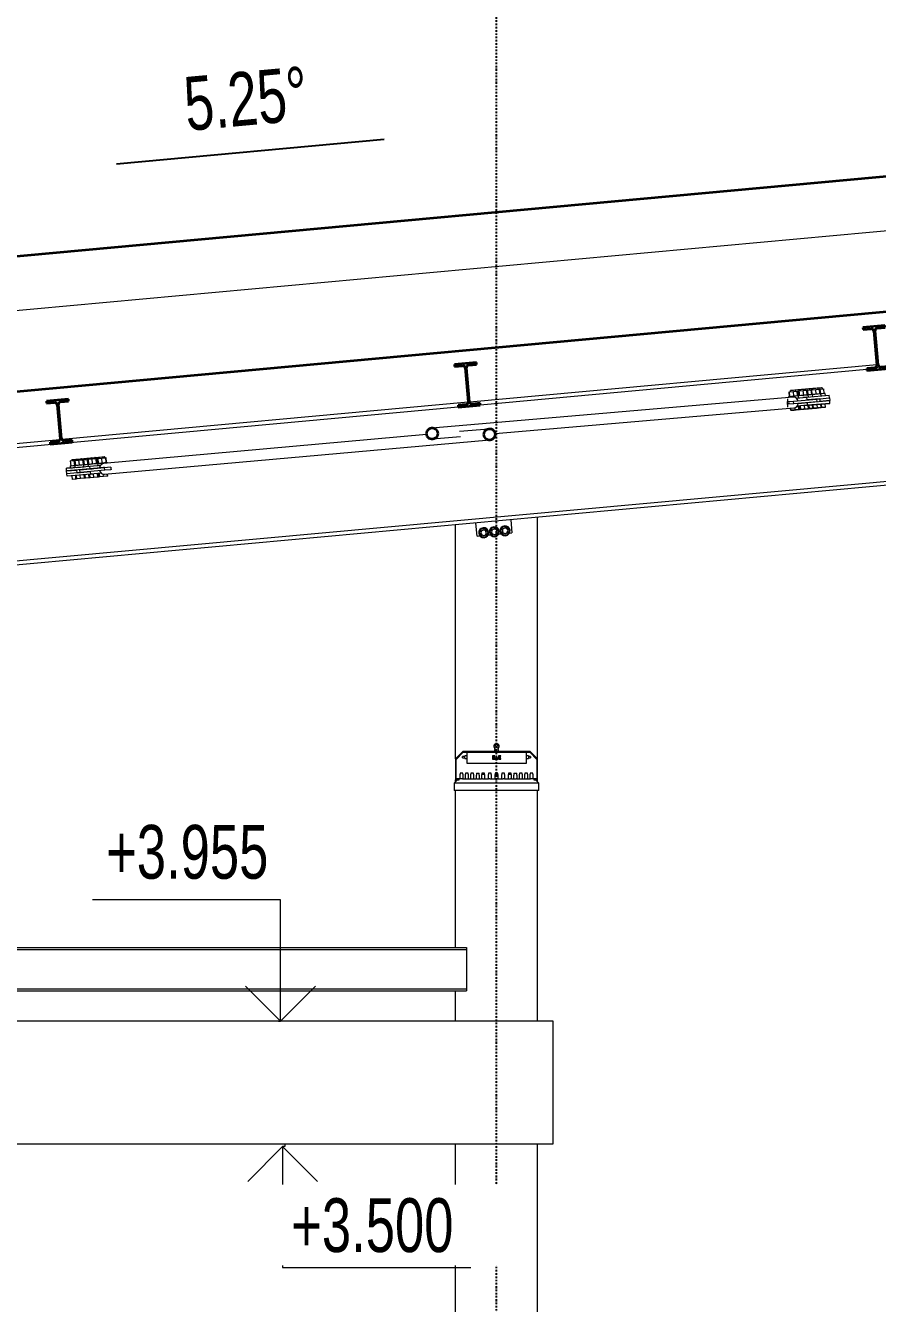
# Model space of a CAD drawing. Header units: millimetres. Extents: x 180139 to 245212, y -4005 to 9345.
# Drawn here: x 186237 to 189405, y 2157 to 6909 of the extents above; entities that cross this region are included whole.
import ezdxf

# ---------------------------------------------------------------- set-up
doc = ezdxf.new("R2010")
doc.units = ezdxf.units.MM
doc.linetypes.add('1_Čerchovaná 6_0mm', pattern=[12, 6, -3, 0, -3])
for name, color, linetype, lineweight in [('A-DOOR', 7, 'Continuous', 9), ('A-ROOF', 7, 'Continuous', 9), ('A-ROOF-1', 7, 'Continuous', 35), ('E-LITE-EQPM', 7, 'Continuous', 9), ('G-ANNO-DIMS', 7, 'Continuous', 9), ('G-ANNO-DIMS-1', 7, 'Continuous', 25), ('S-BEAM', 7, 'Continuous', 9), ('S-BEAM-1', 7, 'Continuous', 35), ('S-COLS', 7, 'Continuous', 9), ('S-FSTN', 7, 'Continuous', 9)]:
    doc.layers.add(name, color=color, linetype=linetype, lineweight=lineweight)
doc.layers.add('S-GRID-1', color=9, linetype='1_Čerchovaná 6_0mm', lineweight=25, true_color=0x808080)
doc.styles.add('Arial', font='arial.ttf', dxfattribs={"width": 0.7, "height": 200})
pattern_1 = [(45, (193345.2, 3664.97), (-251.447, 251.447), []), (45, (193345.2, 4045.97), (-251.447, 251.447), [])]

# ---------------------------------------------------------------- blocks, each defined once
blk = doc.blocks.new('M_S profily_ sloup - 374570-A')
at = {"layer": 'S-COLS'}
for p, q in [((187835.7, 4181.6), (187835.7, 5051.8)), ((188140.7, 4181.6), (188140.7, 5079.8)), ((187835.7, 4096.5), (187835.7, 4104.3)), ((188140.7, 4096.5), (188140.7, 4104.3)), ((187835.7, 3480), (187835.7, 4064)), ((188140.7, 3207.2), (188140.7, 4064)), ((187835.7, 3207.2), (187835.7, 3320)), ((187835.7, -738), (187835.7, 2750)), ((188140.7, -450), (188140.7, 2750))]:
    blk.add_line(p, q, dxfattribs=at)
blk = doc.blocks.new('IPE - 388012-A')
at = {"layer": 'S-BEAM'}
for p, q in [((189402.5, 5647.4), (187888.6, 5508.6)), ((189365.5, 5629.3), (187927.8, 5497.5)), ((187846.2, 5490), (184889.7, 5218.9)), ((187882.7, 5508), (186372.2, 5369.5)), ((186364.5, 5368.8), (184850.3, 5230)), ((190478.2, 5308.8), (181435.7, 4479.7)), ((190478.2, 5294.1), (181435.7, 4465))]:
    blk.add_line(p, q, dxfattribs=at)
blk = doc.blocks.new('Dvojitý úhelník _ šikmo - 388269-A')
at = {"layer": 'S-FSTN'}
for p, q in [((187916.3, 5010.5), (187911.9, 5058.8)), ((187947.2, 5037.8), (187930.8, 5036.3)), ((187956.7, 5024.3), (187947.2, 5037.8)), ((187970.6, 5039.9), (187963.7, 5024.9)), ((187987, 5041.4), (187970.6, 5039.9)), ((187996.6, 5027.9), (187987, 5041.4)), ((188010.4, 5043.6), (188003.5, 5028.6)), ((188026.9, 5045.1), (188010.4, 5043.6)), ((188036.4, 5031.6), (188026.9, 5045.1)), ((188041.3, 5070.7), (188045.8, 5022.4)), ((187916.3, 5010.5), (187926, 5011.4)), ((187930.8, 5036.3), (187923.9, 5021.3)), ((187923.9, 5021.3), (187933.4, 5007.8)), ((187933.4, 5007.8), (187949.8, 5009.3)), ((187949.8, 5009.3), (187956.7, 5024.3)), ((187956.6, 5014.2), (187965.8, 5015.1)), ((187963.7, 5024.9), (187973.2, 5011.5)), ((187973.2, 5011.5), (187989.7, 5013)), ((187989.7, 5013), (187996.6, 5027.9)), ((187996.4, 5017.9), (188005.7, 5018.7)), ((188003.5, 5028.6), (188013.1, 5015.1)), ((188013.1, 5015.1), (188029.5, 5016.6)), ((188029.5, 5016.6), (188036.4, 5031.6)), ((188036.3, 5021.6), (188045.8, 5022.4))]:
    blk.add_line(p, q, dxfattribs=at)
for centre, radius, start, end in [((187940.3, 5022.8), 18.5, 95.2518, 275.2518), ((187940.3, 5022.8), 18.5, 275.2518, 95.2518), ((187980.1, 5026.4), 18.5, 95.2518, 275.2518), ((187980.1, 5026.4), 18.5, 275.2518, 95.2518), ((188020, 5030.1), 18.5, 95.2518, 275.2518), ((188020, 5030.1), 10, 95.2518, 275.2518), ((188020, 5030.1), 18.5, 275.2518, 95.2518), ((188020, 5030.1), 10, 275.2518, 95.2518), ((187940.3, 5022.8), 10, 95.2518, 275.2518), ((187940.3, 5022.8), 10, 275.2518, 95.2518), ((187980.1, 5026.4), 10, 95.2518, 275.2518), ((187980.1, 5026.4), 10, 275.2518, 95.2518)]:
    blk.add_arc(centre, radius, start, end, dxfattribs=at)
blk = doc.blocks.new('IPE - IPE160-854381-A')
at = {"layer": 'S-BEAM'}
h = blk.add_hatch(dxfattribs=at)
h.set_pattern_fill('FP_1', color=256, style=0, pattern_type=2)
h.set_pattern_definition(pattern_1)
h.paths.add_polyline_path([(189365.8, 5626.3), (189447.5, 5633.8), (189446.8, 5641.1), (189417.4, 5638.4), (189410.8, 5640.5), (189407.6, 5646.6), (189396, 5773.3), (189398, 5779.8), (189404.1, 5783), (189433.5, 5785.7), (189432.8, 5793.1), (189351.2, 5785.6), (189351.8, 5778.2), (189381.2, 5780.9), (189387.8, 5778.9), (189391, 5772.8), (189402.6, 5646.1), (189400.6, 5639.5), (189394.5, 5636.3), (189365.1, 5633.6)])
at = {"layer": 'S-BEAM-1'}
for p, q in [((189432.8, 5793.1), (189351.2, 5785.6)), ((189351.2, 5785.6), (189351.8, 5778.2)), ((189351.8, 5778.2), (189381.2, 5780.9)), ((189391, 5772.8), (189402.6, 5646.1)), ((189407.6, 5646.6), (189396, 5773.3)), ((189404.1, 5783), (189433.5, 5785.7)), ((189433.5, 5785.7), (189432.8, 5793.1)), ((189394.5, 5636.3), (189365.1, 5633.6)), ((189365.1, 5633.6), (189365.8, 5626.3)), ((189365.8, 5626.3), (189447.5, 5633.8)), ((189446.8, 5641.1), (189417.4, 5638.4)), ((189447.5, 5633.8), (189446.8, 5641.1))]:
    blk.add_line(p, q, dxfattribs=at)
for centre, start, end in [((189382, 5772), 5.25, 95.25), ((189404.9, 5774.1), 95.25, 185.25), ((189393.7, 5645.3), 275.25, 5.25), ((189416.6, 5647.4), 185.25, 275.25)]:
    blk.add_arc(centre, 9, start, end, dxfattribs=at)
blk = doc.blocks.new('IPE - IPE160-854267-A')
at = {"layer": 'S-BEAM'}
h = blk.add_hatch(dxfattribs=at)
h.set_pattern_fill('FP_1', color=256, style=0, pattern_type=2)
h.set_pattern_definition(pattern_1)
h.paths.add_polyline_path([(187846.2, 5489.3), (187927.9, 5496.8), (187927.2, 5504.1), (187897.8, 5501.4), (187891.3, 5503.5), (187888.1, 5509.6), (187876.4, 5636.2), (187878.5, 5642.8), (187884.6, 5646), (187913.9, 5648.7), (187913.3, 5656.1), (187831.6, 5648.6), (187832.3, 5641.2), (187861.6, 5643.9), (187868.2, 5641.9), (187871.4, 5635.8), (187883.1, 5509.1), (187881, 5502.5), (187874.9, 5499.3), (187845.6, 5496.6)])
at = {"layer": 'S-BEAM-1'}
for p, q in [((187913.3, 5656.1), (187831.6, 5648.6)), ((187913.9, 5648.7), (187913.3, 5656.1)), ((187831.6, 5648.6), (187832.3, 5641.2)), ((187832.3, 5641.2), (187861.6, 5643.9)), ((187871.4, 5635.8), (187883.1, 5509.1)), ((187888.1, 5509.6), (187876.4, 5636.2)), ((187884.6, 5646), (187913.9, 5648.7)), ((187874.9, 5499.3), (187845.6, 5496.6)), ((187845.6, 5496.6), (187846.2, 5489.3)), ((187846.2, 5489.3), (187927.9, 5496.8)), ((187927.2, 5504.1), (187897.8, 5501.4)), ((187927.9, 5496.8), (187927.2, 5504.1))]:
    blk.add_line(p, q, dxfattribs=at)
for centre, start, end in [((187862.5, 5635), 5.25, 95.25), ((187885.4, 5637.1), 95.25, 185.25), ((187874.1, 5508.3), 275.25, 5.25), ((187897, 5510.4), 185.25, 275.25)]:
    blk.add_arc(centre, 9, start, end, dxfattribs=at)
blk = doc.blocks.new('IPE - IPE160-854151-A')
at = {"layer": 'S-BEAM-1'}
for p, q in [((186395.8, 5519.2), (186314.1, 5511.7)), ((186367.1, 5509.1), (186396.4, 5511.8)), ((186396.4, 5511.8), (186395.8, 5519.2)), ((186314.1, 5511.7), (186314.8, 5504.3)), ((186314.8, 5504.3), (186344.2, 5507)), ((186353.9, 5498.8), (186365.6, 5372.2)), ((186370.6, 5372.6), (186358.9, 5499.3)), ((186357.4, 5362.4), (186328.1, 5359.7)), ((186328.1, 5359.7), (186328.7, 5352.3)), ((186328.7, 5352.3), (186410.4, 5359.8)), ((186409.7, 5367.2), (186380.3, 5364.5)), ((186410.4, 5359.8), (186409.7, 5367.2))]:
    blk.add_line(p, q, dxfattribs=at)
for centre, start, end in [((186345, 5498), 5.25, 95.25), ((186367.9, 5500.1), 95.25, 185.25), ((186356.6, 5371.4), 275.25, 5.25), ((186379.5, 5373.5), 185.25, 275.25)]:
    blk.add_arc(centre, 9, start, end, dxfattribs=at)
blk = doc.blocks.new('IPE - IPE160-460606-A')
at = {"layer": 'S-BEAM'}
for p, q in [((184153.4, 3472.6), (184153.4, 3480)), ((184153.4, 3480), (187876.8, 3480)), ((184153.4, 3463.6), (184153.4, 3472.6)), ((184153.4, 3472.6), (187876.8, 3472.6)), ((187876.8, 3480), (187876.8, 3472.6)), ((187876.8, 3472.6), (187876.8, 3463.6)), ((184153.4, 3336.4), (184153.4, 3463.6)), ((187876.8, 3463.6), (187876.8, 3336.4)), ((184153.4, 3327.4), (184153.4, 3336.4)), ((184153.4, 3320), (184153.4, 3327.4)), ((184153.4, 3327.4), (187876.8, 3327.4)), ((187876.8, 3336.4), (187876.8, 3327.4)), ((187876.8, 3327.4), (187876.8, 3320)), ((184153.4, 3320), (187876.8, 3320))]:
    blk.add_line(p, q, dxfattribs=at)
blk = doc.blocks.new('M_Vrata_ výsuvná_ sekční - 3000X4000 MM-444875-A')
at = {"layer": 'A-DOOR'}
for p, q in [((188198.9, 3207.2), (183792.5, 3207.2)), ((183792.5, 3207.2), (183792.5, 2750)), ((188198.9, 2750), (188198.9, 3207.2)), ((183792.5, 2750), (188198.9, 2750))]:
    blk.add_line(p, q, dxfattribs=at)
blk = doc.blocks.new('LENS_ARENA_60__120_W_4000K - Standart-V8-A')
at = {"layer": 'E-LITE-EQPM'}
for p, q in [((187863.1, 4209), (187835.7, 4181.6)), ((187835.7, 4181.6), (187835.7, 4104.3)), ((187837.6, 4179.9), (187864.2, 4206.5)), ((187870.3, 4190.3), (187862.3, 4190.3)), ((187862.3, 4185.2), (187862.3, 4190.3)), ((187862.3, 4185.2), (187870.3, 4185.2)), ((187988.2, 4209), (187863.1, 4209)), ((187864.2, 4206.5), (187988.2, 4206.5)), ((187877.3, 4192.7), (187870.3, 4192.7)), ((187870.3, 4182.7), (187870.3, 4192.7)), ((187870.3, 4182.7), (187877.3, 4182.7)), ((187988.5, 4206.5), (187877.3, 4206.5)), ((187877.3, 4206.5), (187877.3, 4166.5)), ((187981.7, 4193.4), (187973, 4193.4)), ((187973, 4193.4), (187973, 4181.4)), ((187973, 4181.4), (187981.9, 4181.4)), ((187974.5, 4188.3), (187974.5, 4191.9)), ((187974.5, 4191.9), (187981.7, 4191.9)), ((187974.5, 4191.9), (187974.5, 4188.3)), ((187981.3, 4188.3), (187974.5, 4188.3)), ((187974.5, 4182.9), (187974.5, 4186.8)), ((187974.5, 4186.8), (187981.3, 4186.8)), ((187981.9, 4182.9), (187974.5, 4182.9)), ((187984, 4219.7), (187980.5, 4216.2)), ((187980.5, 4216.2), (187980.5, 4209)), ((187981.3, 4186.8), (187981.3, 4188.3)), ((187981.7, 4191.9), (187981.7, 4193.4)), ((187981.9, 4181.4), (187981.9, 4182.9)), ((187987.6, 4193.4), (187982.8, 4181.4)), ((187982.8, 4181.4), (187984.3, 4181.4)), ((187984.3, 4181.4), (187985.7, 4185.1)), ((187985.7, 4185.1), (187990.7, 4185.1)), ((187986.3, 4186.7), (187987.5, 4189.9)), ((187987.5, 4189.9), (187986.3, 4186.7)), ((187990.1, 4186.7), (187986.3, 4186.7)), ((187987.5, 4189.9), (187988.2, 4191.9)), ((187988.2, 4191.9), (187987.5, 4189.9)), ((187988.8, 4193.4), (187987.6, 4193.4)), ((187987.6, 4193.4), (187988.8, 4193.4)), ((188113.3, 4209), (187988.2, 4209)), ((187988.2, 4206.5), (188112.2, 4206.5)), ((187988.2, 4191.9), (187989, 4189.6)), ((187989, 4189.6), (187988.2, 4191.9)), ((188099.8, 4206.5), (187988.5, 4206.5)), ((187993.7, 4181.4), (187988.8, 4193.4)), ((187989, 4189.6), (187990.1, 4186.7)), ((187989.8, 4187.7), (187989, 4189.6)), ((187990.7, 4185.1), (187992.1, 4181.4)), ((187992.1, 4181.4), (187993.7, 4181.4)), ((187995.9, 4216.2), (187992.3, 4219.7)), ((188003.9, 4193.4), (187995.3, 4193.4)), ((187995.3, 4193.4), (187995.3, 4181.4)), ((187995.3, 4181.4), (188004.1, 4181.4)), ((187995.9, 4209), (187995.9, 4216.2)), ((187996.8, 4188.3), (187996.8, 4191.9)), ((187996.8, 4191.9), (188003.9, 4191.9)), ((187996.8, 4191.9), (187996.8, 4188.3)), ((188003.6, 4188.3), (187996.8, 4188.3)), ((187996.8, 4182.9), (187996.8, 4186.8)), ((187996.8, 4186.8), (188003.6, 4186.8)), ((188004.1, 4182.9), (187996.8, 4182.9)), ((188003.6, 4186.8), (188003.6, 4188.3)), ((188003.9, 4191.9), (188003.9, 4193.4)), ((188004.1, 4181.4), (188004.1, 4182.9)), ((188099.8, 4166.5), (188099.8, 4206.5)), ((188106.8, 4192.7), (188099.8, 4192.7)), ((188099.8, 4182.7), (188106.8, 4182.7)), ((188106.8, 4192.7), (188106.8, 4182.7)), ((188114.8, 4190.3), (188106.8, 4190.3)), ((188106.8, 4185.2), (188114.8, 4185.2)), ((188112.2, 4206.5), (188138.7, 4179.9)), ((188140.7, 4181.6), (188113.3, 4209)), ((188114.8, 4190.3), (188114.8, 4185.2)), ((188140.7, 4104.3), (188140.7, 4181.6)), ((187837.6, 4106.6), (187837.6, 4179.9)), ((187877.3, 4166.5), (187988.5, 4166.5)), ((187988.5, 4166.5), (188099.8, 4166.5)), ((188138.7, 4179.9), (188138.7, 4106.6)), ((187846.5, 4107.3), (187830.7, 4091.5)), ((187830.7, 4091.5), (187830.7, 4064)), ((188145.7, 4091.5), (187830.7, 4091.5)), ((187835.7, 4104.3), (187848.8, 4104.3)), ((187851.4, 4106.6), (187837.6, 4106.6)), ((187846.2, 4107.3), (187839.5, 4107.3)), ((187846.2, 4107.3), (187839.5, 4107.3)), ((187846.2, 4107.3), (187839.5, 4107.3)), ((187847, 4107.3), (187839.5, 4107.3)), ((187849.5, 4107.3), (187839.5, 4107.3)), ((187849.5, 4107.3), (187839.5, 4107.3)), ((187846.5, 4107.3), (187852.3, 4107.3)), ((187863.2, 4128.3), (187853.2, 4128.3)), ((187853.2, 4128.3), (187853.2, 4125.2)), ((187853.2, 4128.3), (187853.2, 4127.8)), ((187853.2, 4107.1), (187853.2, 4125.2)), ((187863.2, 4107.1), (187853.2, 4107.1)), ((187862, 4107.3), (187872.6, 4107.3)), ((187863.2, 4127.8), (187863.2, 4128.3)), ((187863.2, 4125.2), (187863.2, 4128.3)), ((187863.2, 4125.2), (187863.2, 4107.1)), ((187883.2, 4128.3), (187873.2, 4128.3)), ((187873.2, 4128.3), (187873.2, 4125.2)), ((187873.2, 4128.3), (187873.2, 4127.8)), ((187873.2, 4107.1), (187873.2, 4125.2)), ((187874.7, 4107.1), (187873.2, 4107.1)), ((187874.2, 4107.3), (187892.9, 4107.3)), ((187883.2, 4127.8), (187883.2, 4128.3)), ((187883.2, 4125.2), (187883.2, 4128.3)), ((187883.2, 4125.2), (187883.2, 4107.3)), ((187903.2, 4128.3), (187893.2, 4128.3)), ((187893.2, 4128.3), (187893.2, 4125.2)), ((187893.2, 4128.3), (187893.2, 4127.8)), ((187893.2, 4107.1), (187893.2, 4125.2)), ((187894, 4107.1), (187893.2, 4107.1)), ((187893.8, 4107.3), (187912.4, 4107.3)), ((187903.2, 4127.8), (187903.2, 4128.3)), ((187903.2, 4125.2), (187903.2, 4128.3)), ((187903.2, 4125.2), (187903.2, 4107.3)), ((187913.2, 4128.3), (187913.2, 4121.8)), ((187913.2, 4128.3), (187923.2, 4128.3)), ((187913.2, 4107.1), (187913.2, 4121.8)), ((187915.5, 4107.1), (187913.2, 4107.1)), ((187915, 4107.3), (187933, 4107.3)), ((187923.2, 4121.8), (187923.2, 4128.3)), ((187923.2, 4121.8), (187923.2, 4107.3)), ((187943.2, 4128.3), (187933.2, 4128.3)), ((187933.2, 4128.3), (187933.2, 4124.4)), ((187943.2, 4128.3), (187933.2, 4128.3)), ((187933.2, 4107.1), (187933.2, 4124.4)), ((187943.2, 4124.4), (187933.2, 4124.4)), ((187936.1, 4107.1), (187933.2, 4107.1)), ((187936.2, 4107.3), (187957.9, 4107.3)), ((187943.2, 4124.4), (187943.2, 4128.3)), ((187943.2, 4124.4), (187943.2, 4107.3)), ((187958.2, 4128.3), (187958.2, 4123.5)), ((187968.2, 4128.3), (187958.2, 4128.3)), ((187958.2, 4107.1), (187958.2, 4123.5)), ((187962.9, 4107.1), (187958.2, 4107.1)), ((187963.1, 4107.3), (187983.2, 4107.3)), ((187968.2, 4123.5), (187968.2, 4128.3)), ((187968.2, 4123.5), (187968.2, 4107.2)), ((187993.2, 4128.3), (187983.2, 4128.3)), ((187983.2, 4128.3), (187983.2, 4124.3)), ((187983.2, 4128.3), (187983.2, 4127.6)), ((187983.2, 4107.1), (187983.2, 4124.3)), ((187993.2, 4124.3), (187983.2, 4124.3)), ((187993.2, 4107.1), (187983.2, 4107.1)), ((187993.2, 4127.6), (187993.2, 4128.3)), ((187993.2, 4124.3), (187993.2, 4128.3)), ((187993.2, 4124.3), (187993.2, 4107.1)), ((187993.2, 4107.3), (188013.3, 4107.3)), ((188008.2, 4128.3), (188008.2, 4123.5)), ((188018.2, 4128.3), (188008.2, 4128.3)), ((188008.2, 4107.2), (188008.2, 4123.5)), ((188018.2, 4107.1), (188013.5, 4107.1)), ((188018.2, 4123.5), (188018.2, 4128.3)), ((188018.2, 4123.5), (188018.2, 4107.1)), ((188018.5, 4107.3), (188040.1, 4107.3)), ((188043.2, 4128.3), (188033.2, 4128.3)), ((188033.2, 4128.3), (188033.2, 4124.4)), ((188043.2, 4128.3), (188033.2, 4128.3)), ((188033.2, 4107.3), (188033.2, 4124.4)), ((188043.2, 4124.4), (188033.2, 4124.4)), ((188043.2, 4107.1), (188040.2, 4107.1)), ((188043.2, 4124.4), (188043.2, 4128.3)), ((188043.2, 4124.4), (188043.2, 4107.1)), ((188043.4, 4107.3), (188061.4, 4107.3)), ((188053.2, 4128.3), (188053.2, 4121.8)), ((188053.2, 4128.3), (188063.2, 4128.3)), ((188053.2, 4107.3), (188053.2, 4121.8)), ((188063.2, 4107.1), (188060.9, 4107.1)), ((188063.2, 4121.8), (188063.2, 4128.3)), ((188063.2, 4121.8), (188063.2, 4107.1)), ((188064, 4107.3), (188082.3, 4107.3)), ((188083.2, 4128.3), (188073.2, 4128.3)), ((188073.2, 4128.3), (188073.2, 4125.2)), ((188073.2, 4128.3), (188073.2, 4127.8)), ((188073.2, 4107.3), (188073.2, 4125.2)), ((188083.2, 4127.8), (188083.2, 4128.3)), ((188083.2, 4125.2), (188083.2, 4128.3)), ((188083.2, 4125.2), (188083.2, 4107.1)), ((188083.5, 4107.3), (188102.2, 4107.3)), ((188103.2, 4128.3), (188093.2, 4128.3)), ((188093.2, 4128.3), (188093.2, 4125.2)), ((188093.2, 4128.3), (188093.2, 4127.8)), ((188093.2, 4107.3), (188093.2, 4125.2)), ((188103.2, 4107.1), (188101.6, 4107.1)), ((188103.2, 4127.8), (188103.2, 4128.3)), ((188103.2, 4125.2), (188103.2, 4128.3)), ((188103.2, 4125.2), (188103.2, 4107.1)), ((188103.8, 4107.3), (188114.4, 4107.3)), ((188123.2, 4128.3), (188113.2, 4128.3)), ((188113.2, 4128.3), (188113.2, 4125.2)), ((188113.2, 4128.3), (188113.2, 4127.8)), ((188113.2, 4107.1), (188113.2, 4125.2)), ((188123.2, 4107.1), (188113.2, 4107.1)), ((188123.2, 4127.8), (188123.2, 4128.3)), ((188123.2, 4125.2), (188123.2, 4128.3)), ((188123.2, 4125.2), (188123.2, 4107.1)), ((188124.1, 4107.3), (188129.9, 4107.3)), ((188138.7, 4106.6), (188124.9, 4106.6)), ((188136.8, 4107.3), (188126.8, 4107.3)), ((188136.8, 4107.3), (188126.8, 4107.3)), ((188127.6, 4104.3), (188140.7, 4104.3)), ((188136.8, 4107.3), (188129.3, 4107.3)), ((188145.7, 4091.5), (188129.9, 4107.3)), ((188136.8, 4107.3), (188130.5, 4107.3)), ((188136.8, 4107.3), (188130.5, 4107.3)), ((188136.8, 4107.3), (188130.5, 4107.3)), ((188145.7, 4064), (188145.7, 4091.5)), ((188145.7, 4064), (187830.7, 4064))]:
    blk.add_line(p, q, dxfattribs=at)
for radius, start, end in [(10, 294.4628, 245.5372), (5, 90, 270), (5, 270, 90)]:
    blk.add_arc((187988.2, 4228.8), radius, start, end, dxfattribs=at)
blk = doc.blocks.new('LENS_ARENA_60__120_W_4000K - Standart-V11-A')
at = {"layer": 'E-LITE-EQPM'}
for p, q in [((187846.2, 4107.3), (187839.5, 4107.3)), ((187846.2, 4107.3), (187839.5, 4107.3)), ((187846.2, 4107.3), (187839.5, 4107.3)), ((187846.2, 4107.3), (187839.5, 4107.3)), ((187846.2, 4107.3), (187839.5, 4107.3)), ((187846.2, 4107.3), (187839.5, 4107.3)), ((187863.2, 4128.3), (187853.2, 4128.3)), ((187853.2, 4128.3), (187853.2, 4127.8)), ((187853.2, 4128.3), (187853.2, 4127.8)), ((187863.2, 4127.8), (187863.2, 4128.3)), ((187863.2, 4127.8), (187863.2, 4128.3)), ((187883.2, 4128.3), (187873.2, 4128.3)), ((187873.2, 4128.3), (187873.2, 4127.8)), ((187873.2, 4128.3), (187873.2, 4127.8)), ((187883.2, 4127.8), (187883.2, 4128.3)), ((187883.2, 4127.8), (187883.2, 4128.3)), ((187903.2, 4128.3), (187893.2, 4128.3)), ((187893.2, 4128.3), (187893.2, 4127.8)), ((187893.2, 4128.3), (187893.2, 4127.8)), ((187903.2, 4127.8), (187903.2, 4128.3)), ((187903.2, 4127.8), (187903.2, 4128.3)), ((187943.2, 4128.3), (187933.2, 4128.3)), ((187933.2, 4128.3), (187933.2, 4127.9)), ((187943.2, 4128.3), (187933.2, 4128.3)), ((187943.2, 4127.9), (187943.2, 4128.3)), ((187993.2, 4128.3), (187983.2, 4128.3)), ((187983.2, 4128.3), (187983.2, 4127.6)), ((187983.2, 4128.3), (187983.2, 4127.6)), ((187993.2, 4127.6), (187993.2, 4128.3)), ((187993.2, 4127.6), (187993.2, 4128.3)), ((188043.2, 4128.3), (188033.2, 4128.3)), ((188033.2, 4128.3), (188033.2, 4127.9)), ((188043.2, 4128.3), (188033.2, 4128.3)), ((188043.2, 4127.9), (188043.2, 4128.3)), ((188083.2, 4128.3), (188073.2, 4128.3)), ((188073.2, 4128.3), (188073.2, 4127.8)), ((188073.2, 4128.3), (188073.2, 4127.8)), ((188083.2, 4127.8), (188083.2, 4128.3)), ((188083.2, 4127.8), (188083.2, 4128.3)), ((188103.2, 4128.3), (188093.2, 4128.3)), ((188093.2, 4128.3), (188093.2, 4127.8)), ((188093.2, 4128.3), (188093.2, 4127.8)), ((188103.2, 4127.8), (188103.2, 4128.3)), ((188103.2, 4127.8), (188103.2, 4128.3)), ((188123.2, 4128.3), (188113.2, 4128.3)), ((188113.2, 4128.3), (188113.2, 4127.8)), ((188113.2, 4128.3), (188113.2, 4127.8)), ((188123.2, 4127.8), (188123.2, 4128.3)), ((188123.2, 4127.8), (188123.2, 4128.3)), ((188136.8, 4107.3), (188130.5, 4107.3)), ((188136.8, 4107.3), (188130.5, 4107.3)), ((188136.8, 4107.3), (188130.5, 4107.3)), ((188136.8, 4107.3), (188130.5, 4107.3)), ((188136.8, 4107.3), (188130.5, 4107.3)), ((188136.8, 4107.3), (188130.5, 4107.3))]:
    blk.add_line(p, q, dxfattribs=at)
blk = doc.blocks.new('Kruhové tyče - 856244-A')
at = {"layer": 'S-BEAM'}
for p, q in [((189091, 5527), (187747.2, 5411.4)), ((187983.8, 5391.6), (189094.4, 5487.1)), ((189110.8, 5503.7), (189070.1, 5500.2)), ((187750.6, 5371.5), (187854.2, 5380.4))]:
    blk.add_line(p, q, dxfattribs=at)
for centre, start_param, end_param in [((189092.7, 5507), 4.980915, 6.289353), ((189052.1, 5503.5), 4.634022, 4.971237), ((189052.1, 5503.5), 4.465876, 4.634022), ((189092.7, 5507), 3.14776, 4.465876)]:
    blk.add_ellipse(centre, major_axis=(-1.7, 19.9), ratio=0.912913, start_param=start_param, end_param=end_param, dxfattribs=at)
at = {"layer": 'S-BEAM-1', "flags": 128}
for points in [[(187770.8, 5391.8), (187770.2, 5396.5), (187768.3, 5401), (187765.3, 5405), (187761.4, 5408.1), (187756.7, 5410.3), (187751.6, 5411.4), (187746.3, 5411.3), (187741.2, 5410.1), (187736.5, 5407.7), (187732.5, 5404.5), (187729.5, 5400.5), (187727.7, 5395.9), (187727, 5391.1)], [(187727, 5391.1), (187727.7, 5386.4), (187729.5, 5381.9), (187732.5, 5377.9), (187736.5, 5374.8), (187741.2, 5372.6), (187746.3, 5371.5), (187751.6, 5371.6), (187756.7, 5372.8), (187761.4, 5375.2), (187765.3, 5378.4), (187768.3, 5382.4), (187770.2, 5387), (187770.8, 5391.8)]]:
    blk.add_lwpolyline(points, dxfattribs=at)
blk = doc.blocks.new('Kruhové tyče - 856245-A')
at = {"layer": 'S-BEAM'}
for p, q in [((187727.7, 5387.6), (186527.1, 5279.9)), ((187960.2, 5408.4), (187850.5, 5398.6)), ((186530.6, 5240), (187963.8, 5368.6)), ((186511.4, 5265.5), (186528.6, 5267)), ((186511.4, 5265.5), (186528.2, 5265)), ((186528.2, 5264.9), (186553.9, 5267.2))]:
    blk.add_line(p, q, dxfattribs=at)
for centre, start_param, end_param in [((186528.9, 5260), 6.230154, 7.493044), ((186528.9, 5260), 1.829071, 3.141593), ((186546.1, 5261.5), 1.209859, 1.320311), ((186571.7, 5263.8), 1.320311, 1.490007), ((186571.7, 5263.8), 1.490007, 1.825672)]:
    blk.add_ellipse(centre, major_axis=(-1.8, 19.9), ratio=0.902663, start_param=start_param, end_param=end_param, dxfattribs=at)
at = {"layer": 'S-BEAM-1', "flags": 128}
for points in [[(187984.2, 5388.9), (187983.5, 5393.7), (187981.6, 5398.1), (187978.6, 5402.1), (187974.6, 5405.2), (187969.9, 5407.4), (187964.7, 5408.4), (187959.4, 5408.3), (187954.2, 5407.1), (187949.5, 5404.8), (187945.5, 5401.5), (187942.4, 5397.5), (187940.5, 5393), (187939.9, 5388.2)], [(187939.9, 5388.2), (187940.5, 5383.4), (187942.4, 5378.9), (187945.5, 5375), (187949.5, 5371.8), (187954.2, 5369.7), (187959.4, 5368.6), (187964.7, 5368.7), (187969.9, 5369.9), (187974.6, 5372.3), (187978.6, 5375.5), (187981.6, 5379.5), (187983.5, 5384.1), (187984.2, 5388.9)]]:
    blk.add_lwpolyline(points, dxfattribs=at)
blk = doc.blocks.new('Připojení trubek s příložkami - 856443-A')
at = {"layer": 'S-FSTN'}
for p, q in [((186404.4, 5289.9), (186418, 5291.1)), ((186405.7, 5290), (186404.4, 5289.9)), ((186406.1, 5272), (186404.4, 5289.9)), ((186408.9, 5294.3), (186409.3, 5290.3)), ((186418, 5291.1), (186421.6, 5291.5)), ((186419.6, 5273.2), (186418, 5291.1)), ((186421.6, 5291.4), (186435.1, 5292.7)), ((186422.9, 5291.6), (186421.6, 5291.4)), ((186423.2, 5273.5), (186421.6, 5291.4)), ((186426.1, 5295.9), (186426.5, 5291.9)), ((186435.1, 5292.7), (186450, 5294)), ((186436.8, 5274.7), (186435.1, 5292.7)), ((186444.6, 5293.6), (186450, 5294.1)), ((186444.9, 5297.6), (186445.3, 5293.7)), ((186446.4, 5293.7), (186446, 5297.7)), ((186450, 5294), (186451.2, 5294.2)), ((186451.6, 5276.1), (186450, 5294)), ((186451.2, 5294.2), (186453.9, 5294.4)), ((186452.9, 5276.2), (186451.2, 5294.2)), ((186451.8, 5276.1), (186452.5, 5268.1)), ((186453.7, 5294.3), (186467.3, 5295.5)), ((186455, 5294.4), (186453.7, 5294.3)), ((186455.4, 5276.4), (186453.7, 5294.3)), ((186453.9, 5294.4), (186457.5, 5294.8)), ((186458.2, 5298.8), (186458.6, 5294.8)), ((186458.2, 5294.8), (186459.6, 5294.9)), ((186467.3, 5295.5), (186470.9, 5295.9)), ((186468.9, 5277.6), (186467.3, 5295.5)), ((186468.9, 5277.6), (186469.7, 5269.6)), ((186470.9, 5295.9), (186484.4, 5297.1)), ((186472.2, 5296), (186470.9, 5295.9)), ((186472.5, 5277.9), (186470.9, 5295.9)), ((186475.4, 5300.3), (186475.8, 5296.3)), ((186484.4, 5297.1), (186499.3, 5298.5)), ((186486.1, 5279.2), (186484.4, 5297.1)), ((186493.9, 5298), (186499.3, 5298.5)), ((186494.2, 5302.1), (186494.6, 5298.1)), ((186495.7, 5298.1), (186495.3, 5302.1)), ((186499.3, 5298.5), (186500.5, 5298.6)), ((186500.9, 5280.5), (186499.3, 5298.5)), ((186500.5, 5298.6), (186503.2, 5298.9)), ((186502.2, 5280.7), (186500.5, 5298.6)), ((186503.2, 5298.9), (186506.8, 5299.2)), ((186504.9, 5280.9), (186503.2, 5298.9)), ((186506.5, 5273), (186505.8, 5281)), ((186506.8, 5299.2), (186520.4, 5300.4)), ((186508.1, 5299.3), (186506.8, 5299.2)), ((186508.5, 5281.2), (186506.8, 5299.2)), ((186511.3, 5303.6), (186511.7, 5299.6)), ((186520.4, 5300.4), (186535.2, 5301.8)), ((186522, 5282.5), (186520.4, 5300.4)), ((186531.6, 5301.4), (186531.3, 5305.4)), ((186535.2, 5301.8), (186536.5, 5301.9)), ((186536.8, 5283.8), (186535.2, 5301.8)), ((186538.1, 5284), (186536.5, 5301.9)), ((186542, 5281.2), (186541.7, 5284.3)), ((186388.5, 5262.3), (186476.3, 5270.2)), ((186403.5, 5263.7), (186388.5, 5262.3)), ((186389.4, 5252.4), (186388.5, 5262.3)), ((186477.2, 5260.3), (186389.4, 5252.4)), ((186389.4, 5252.3), (186427.9, 5255.8)), ((186390.3, 5242.3), (186389.4, 5252.3)), ((186428.9, 5245.9), (186390.3, 5242.3)), ((186391.2, 5232.5), (186390.3, 5242.3)), ((186479.1, 5240.3), (186391.2, 5232.5)), ((186402.5, 5271.6), (186403.2, 5263.7)), ((186410.8, 5221.2), (186409.6, 5234.1)), ((186419.6, 5273.2), (186420.4, 5265.2)), ((186424.3, 5222.4), (186423.1, 5235.3)), ((186427.9, 5222.7), (186426.7, 5235.6)), ((186428.9, 5245.9), (186427.9, 5255.8)), ((186428.9, 5245.9), (186478.2, 5250.3)), ((186439.6, 5246.9), (186428.9, 5245.9)), ((186438.7, 5256.8), (186530.8, 5265.1)), ((186439.6, 5246.8), (186438.7, 5256.8)), ((186531.7, 5255.1), (186439.6, 5246.8)), ((186441.4, 5224), (186440.2, 5236.9)), ((186456.2, 5225.3), (186455.1, 5238.2)), ((186457.5, 5225.5), (186456.3, 5238.3)), ((186460.1, 5225.6), (186458.9, 5238.5)), ((186473.6, 5226.8), (186460.1, 5225.6)), ((186473.6, 5226.8), (186472.4, 5239.8)), ((186477.2, 5227.2), (186473.6, 5226.8)), ((186477.2, 5227.1), (186476, 5240.1)), ((186476.3, 5270.2), (186516.4, 5273.9)), ((186477.2, 5260.3), (186476.3, 5270.2)), ((186528.2, 5265), (186477.2, 5260.3)), ((186490.7, 5228.4), (186477.2, 5227.1)), ((186479.1, 5240.3), (186478.2, 5250.3)), ((186518.5, 5244), (186479.1, 5240.3)), ((186479.1, 5240.4), (186489.5, 5241.3)), ((186490.7, 5228.4), (186489.5, 5241.3)), ((186505.5, 5229.7), (186490.7, 5228.4)), ((186505.5, 5229.7), (186504.3, 5242.7)), ((186506.8, 5229.9), (186505.5, 5229.7)), ((186506.8, 5229.9), (186505.6, 5242.8)), ((186509.5, 5230.1), (186506.8, 5229.9)), ((186509.5, 5230.1), (186508.3, 5243)), ((186513.2, 5230.5), (186509.5, 5230.1)), ((186513.2, 5230.5), (186512, 5243.4)), ((186526.7, 5231.7), (186513.2, 5230.5)), ((186526.7, 5231.7), (186525.8, 5241.3)), ((186541.5, 5233.1), (186526.7, 5231.7)), ((186530.8, 5265.1), (186553.9, 5267.2)), ((186531.7, 5255.1), (186530.8, 5265.1)), ((186553.9, 5257.2), (186531.7, 5255.1)), ((186541.5, 5233.1), (186540.8, 5241)), ((186542.8, 5233.2), (186541.5, 5233.1)), ((186542.8, 5233.2), (186542, 5241.1)), ((186424.3, 5222.4), (186410.8, 5221.2)), ((186427.9, 5222.7), (186424.3, 5222.4)), ((186441.4, 5224), (186427.9, 5222.7)), ((186456.2, 5225.3), (186441.4, 5224)), ((186457.5, 5225.5), (186456.2, 5225.3)), ((186460, 5225.7), (186458.2, 5225.5))]:
    blk.add_line(p, q, dxfattribs=at)
for centre, major_axis, start_param, end_param in [((186418.9, 5295.2), (9.96, 0.91), 2.801072, 5.157266), ((186438.1, 5274.9), (18.4, 1.7), 3.062871, 5.157266), ((186418.9, 5295.2), (9.96, 0.91), 5.157266, 5.673377), ((186436.1, 5296.8), (9.96, 0.91), 2.801072, 5.157266), ((186436.1, 5296.8), (9.96, 0.91), 5.157266, 6.728063), ((186454.9, 5298.6), (9.96, 0.91), 2.801072, 5.157266), ((186438.1, 5274.9), (18.4, 1.7), 5.157266, 5.936022), ((186470.2, 5277.8), (18.4, 1.7), 3.062871, 4.633668), ((186468.2, 5299.7), (9.96, 0.91), 2.801072, 5.157266), ((186454.9, 5298.6), (9.96, 0.91), 5.157266, 5.673377), ((186472, 5300.1), (9.96, 0.91), 2.801072, 3.062871), ((186472, 5300.1), (9.96, 0.91), 3.58647, 5.157266), ((186487.4, 5279.3), (18.4, 1.7), 3.062871, 5.157266), ((186468.2, 5299.7), (9.96, 0.91), 5.157266, 5.673377), ((186485.3, 5301.2), (9.96, 0.91), 2.801072, 5.157266), ((186472, 5300.1), (9.96, 0.91), 5.157266, 6.728063), ((186485.3, 5301.2), (9.96, 0.91), 5.157266, 6.728063), ((186504.2, 5303), (9.96, 0.91), 2.801072, 5.157266), ((186487.4, 5279.3), (18.4, 1.7), 5.157266, 6.204464), ((186523.3, 5282.6), (18.4, 1.7), 3.477974, 5.157266), ((186504.2, 5303), (9.96, 0.91), 5.157266, 5.673377), ((186521.3, 5304.5), (9.96, 0.91), 2.801072, 5.157266), ((186521.3, 5304.5), (9.96, 0.91), 5.157266, 6.728063), ((186523.3, 5282.6), (18.4, 1.7), 5.157266, 6.204464), ((186420.9, 5273.3), (18.4, 1.7), 3.062871, 4.633668), ((186421.6, 5265.4), (18.4, 1.7), 3.062871, 3.141593), ((186421.6, 5265.4), (18.4, 1.7), 3.58647, 4.633668), ((186438.8, 5266.9), (18.4, 1.7), 3.062871, 3.141593), ((186438.8, 5266.9), (18.4, 1.7), 3.848269, 5.157266), ((186440.6, 5247), (11, 1), 3.58647, 4.092744), ((186440.6, 5247), (11, 1), 3.58647, 4.092744), ((186440.6, 5247), (11, 1), 4.110069, 4.371868), ((186440.6, 5247), (11, 1), 4.110069, 4.371868), ((186438.8, 5266.9), (18.4, 1.7), 5.157266, 5.587818), ((186470.9, 5269.8), (18.4, 1.7), 3.062871, 3.141593), ((186470.9, 5269.8), (18.4, 1.7), 3.324671, 3.58647), ((186488.1, 5271.3), (18.4, 1.7), 3.062871, 3.141593), ((186488.1, 5271.3), (18.4, 1.7), 3.324671, 3.58647), ((186489, 5261.4), (11, 1), 3.58647, 4.028934), ((186489, 5261.4), (11, 1), 3.58647, 4.028934), ((186489, 5261.4), (11, 1), 4.110069, 4.371868), ((186489, 5261.4), (11, 1), 4.110069, 4.371868), ((186488.1, 5271.3), (18.4, 1.7), 5.680865, 5.942665), ((186524, 5274.6), (18.4, 1.7), 3.58647, 4.283422)]:
    blk.add_ellipse(centre, major_axis=major_axis, ratio=0.000945, start_param=start_param, end_param=end_param, dxfattribs=at)
blk = doc.blocks.new('Připojení trubek s příložkami - 856450-A')
at = {"layer": 'S-FSTN'}
for p, q in [((189184.2, 5556.2), (189183.9, 5560.2)), ((189200.5, 5557.6), (189200.1, 5561.6)), ((189068.9, 5510.1), (189092.5, 5512.3)), ((189070.3, 5520.2), (189070.3, 5511.4)), ((189074.4, 5528.3), (189074.6, 5525.6)), ((189076.1, 5546.5), (189077.8, 5546.7)), ((189077.8, 5528.6), (189076.1, 5546.5)), ((189077.8, 5546.7), (189092.8, 5548.1)), ((189079.5, 5528.8), (189077.8, 5546.7)), ((189080.8, 5551), (189081.2, 5547)), ((189092.5, 5512.3), (189179.9, 5519.8)), ((189093.4, 5502.4), (189092.5, 5512.3)), ((189092.8, 5548.1), (189106.1, 5549.3)), ((189094.5, 5530.2), (189092.8, 5548.1)), ((189101.1, 5548.8), (189100.7, 5552.8)), ((189103, 5523), (189142.4, 5526.7)), ((189106.1, 5549.3), (189109.1, 5549.5)), ((189107.8, 5531.4), (189106.1, 5549.3)), ((189109.1, 5549.5), (189112.5, 5549.8)), ((189110.7, 5531.7), (189109.1, 5549.5)), ((189110.7, 5531.7), (189111.5, 5523.7)), ((189111.9, 5523.8), (189111.2, 5531.7)), ((189112.5, 5549.9), (189114.2, 5550.1)), ((189114.1, 5532), (189112.5, 5549.9)), ((189114.2, 5550.1), (189129.2, 5551.5)), ((189115.8, 5532.2), (189114.2, 5550.1)), ((189117.4, 5550.4), (189117, 5554.2)), ((189117.2, 5554.4), (189117.5, 5550.4)), ((189129.2, 5551.5), (189142.5, 5552.7)), ((189130.8, 5533.6), (189129.2, 5551.5)), ((189137.5, 5552.2), (189137.1, 5556.2)), ((189142.4, 5526.7), (189225.8, 5533.8)), ((189143.4, 5516.7), (189142.4, 5526.7)), ((189142.5, 5552.6), (189145.5, 5552.9)), ((189144.1, 5534.8), (189142.5, 5552.7)), ((189190.1, 5520.7), (189143.4, 5516.7)), ((189144.4, 5506.7), (189227.6, 5513.9)), ((189145.5, 5552.9), (189158.8, 5554.1)), ((189147.1, 5535), (189145.5, 5552.9)), ((189148.3, 5527.1), (189147.6, 5535.1)), ((189153.7, 5553.6), (189153.4, 5557.6)), ((189160.4, 5536.2), (189158.8, 5554.1)), ((189159.3, 5553.9), (189161, 5554.1)), ((189160.9, 5536.2), (189159.3, 5553.9)), ((189161, 5554.1), (189176, 5555.5)), ((189162.6, 5536.4), (189161, 5554.1)), ((189164.1, 5554.4), (189163.8, 5558.3)), ((189164.6, 5528.5), (189163.8, 5536.5)), ((189163.9, 5558.4), (189164.3, 5554.4)), ((189176, 5555.5), (189189.3, 5556.7)), ((189177.6, 5537.6), (189176, 5555.5)), ((189180.9, 5509.9), (189179.9, 5519.8)), ((189180, 5519.8), (189190.1, 5520.7)), ((189189.3, 5556.7), (189192.2, 5556.9)), ((189190.9, 5538.8), (189189.3, 5556.7)), ((189190.1, 5520.7), (189226.7, 5524.1)), ((189190.1, 5520.7), (189191, 5510.8)), ((189227.6, 5514.1), (189191, 5510.8)), ((189192.2, 5556.9), (189205.5, 5558.1)), ((189193.9, 5539.1), (189192.2, 5556.9)), ((189195.1, 5531.1), (189194.3, 5539.1)), ((189207.2, 5540.2), (189205.5, 5558.1)), ((189211.3, 5532.5), (189210.6, 5540.5)), ((189226.7, 5524.1), (189225.8, 5533.8)), ((189226.7, 5524.1), (189227.6, 5514.1)), ((189228.5, 5503.9), (189227.6, 5513.9)), ((189070.2, 5505.2), (189078, 5505.2)), ((189093.4, 5502.4), (189070.2, 5500.2)), ((189070.3, 5501.9), (189070.3, 5490.2)), ((189082.5, 5477.8), (189081.7, 5486)), ((189084.2, 5478), (189082.5, 5477.8)), ((189084.2, 5478), (189083.4, 5486.2)), ((189099.1, 5479.4), (189084.2, 5478)), ((189084.2, 5478), (189095.8, 5479)), ((189180.9, 5509.9), (189093.4, 5502.4)), ((189095.8, 5479), (189110.7, 5480.4)), ((189099.1, 5479.4), (189098.3, 5488.9)), ((189100.4, 5479.4), (189098.7, 5479.2)), ((189112.4, 5480.6), (189099.1, 5479.4)), ((189115.4, 5480.8), (189100.4, 5479.4)), ((189100.4, 5479.4), (189112, 5480.4)), ((189145.2, 5496.8), (189105.7, 5493.1)), ((189105.7, 5493.1), (189111.2, 5493.6)), ((189110.7, 5480.4), (189112, 5480.6)), ((189110.8, 5503.6), (189144.3, 5506.7)), ((189111.2, 5493.5), (189114.2, 5493.8)), ((189112.4, 5480.6), (189111.2, 5493.6)), ((189112, 5480.4), (189113.5, 5480.6)), ((189114.2, 5493.8), (189117.6, 5494.1)), ((189115.4, 5480.8), (189114.2, 5493.8)), ((189114.5, 5480.7), (189127, 5481.8)), ((189128.7, 5482), (189115.4, 5480.8)), ((189117.6, 5494.2), (189119.3, 5494.3)), ((189118.8, 5481.2), (189117.6, 5494.2)), ((189120.5, 5481.4), (189118.8, 5481.2)), ((189120.5, 5481.4), (189119.3, 5494.3)), ((189135.5, 5482.8), (189120.5, 5481.4)), ((189120.5, 5481.4), (189132.1, 5482.4)), ((189127, 5481.8), (189128.7, 5482)), ((189130.9, 5482.1), (189129.2, 5481.9)), ((189145.9, 5483.4), (189130.9, 5482.1)), ((189130.9, 5482), (189142.5, 5483)), ((189132.1, 5482.4), (189147.1, 5483.8)), ((189134.3, 5495.7), (189147.6, 5496.9)), ((189135.5, 5482.8), (189134.3, 5495.7)), ((189136.8, 5482.8), (189135.1, 5482.6)), ((189148.8, 5484), (189135.5, 5482.8)), ((189151.8, 5484.2), (189136.8, 5482.8)), ((189136.8, 5482.8), (189148.4, 5483.8)), ((189142.5, 5483), (189157.5, 5484.4)), ((189145.2, 5496.8), (189144.3, 5506.7)), ((189228.5, 5503.9), (189145.2, 5496.8)), ((189147.2, 5483.5), (189145.5, 5483.3)), ((189159.2, 5484.6), (189145.9, 5483.4)), ((189147.1, 5483.8), (189148.8, 5484)), ((189162.2, 5484.8), (189147.2, 5483.5)), ((189147.2, 5483.4), (189158.8, 5484.4)), ((189147.6, 5496.9), (189150.6, 5497.1)), ((189148.8, 5484), (189147.6, 5496.9)), ((189148.4, 5483.8), (189162.4, 5485.1)), ((189150.6, 5497.1), (189163.9, 5498.3)), ((189151.8, 5484.2), (189150.6, 5497.1)), ((189165, 5485.4), (189151.8, 5484.2)), ((189157.5, 5484.4), (189159.2, 5484.6)), ((189158.8, 5484.4), (189173.8, 5485.8)), ((189175.5, 5486), (189162.2, 5484.8)), ((189163.4, 5485.2), (189165, 5485.4)), ((189165, 5485.4), (189163.9, 5498.3)), ((189164.4, 5498.2), (189166.1, 5498.4)), ((189165.6, 5485.2), (189164.4, 5498.2)), ((189167.3, 5485.4), (189165.6, 5485.2)), ((189166.1, 5498.4), (189181.1, 5499.8)), ((189167.3, 5485.4), (189166.1, 5498.4)), ((189182.3, 5486.8), (189167.3, 5485.4)), ((189167.3, 5485.4), (189178.9, 5486.4)), ((189173.8, 5485.8), (189175.5, 5486)), ((189178.9, 5486.4), (189193.9, 5487.8)), ((189181.1, 5499.8), (189194.4, 5501)), ((189182.3, 5486.8), (189181.1, 5499.8)), ((189183.5, 5486.8), (189181.9, 5486.6)), ((189195.5, 5488), (189182.3, 5486.8)), ((189198.5, 5488.2), (189183.5, 5486.8)), ((189183.5, 5486.8), (189195.2, 5487.8)), ((189193.9, 5487.8), (189195.5, 5488)), ((189194.4, 5500.9), (189197.3, 5501.2)), ((189195.5, 5488), (189194.4, 5501)), ((189195.2, 5487.8), (189210.1, 5489.2)), ((189197.3, 5501.2), (189210.6, 5502.4)), ((189198.5, 5488.2), (189197.3, 5501.2)), ((189211.8, 5489.4), (189198.5, 5488.2)), ((189210.2, 5489.2), (189211.8, 5489.4)), ((189210.6, 5502.3), (189228.5, 5503.9)), ((189211.8, 5489.4), (189210.6, 5502.4))]:
    blk.add_line(p, q, dxfattribs=at)
for centre, major_axis, start_param, end_param in [((189173.9, 5559.3), (9.96, 0.91), 5.918212, 8.274406), ((189190.2, 5560.7), (9.96, 0.91), 1.991221, 2.25302), ((189190.2, 5560.7), (9.96, 0.91), 5.918212, 8.274406), ((189092.8, 5530), (18.4, 1.7), 1.991221, 3.038418), ((189090.8, 5551.9), (9.96, 0.91), 1.991221, 3.562017), ((189092.8, 5530), (18.4, 1.7), 0.188273, 1.991221), ((189090.8, 5551.9), (9.96, 0.91), 5.918212, 8.274406), ((189107, 5553.3), (9.96, 0.91), 1.991221, 2.25302), ((189107, 5553.3), (9.96, 0.91), 5.918212, 8.274406), ((189129.1, 5533.4), (18.4, 1.7), 1.991221, 3.038418), ((189127.1, 5555.3), (9.96, 0.91), 1.991221, 3.562017), ((189129.1, 5533.4), (18.4, 1.7), 0.158625, 1.991221), ((189127.1, 5555.3), (9.96, 0.91), 5.918212, 8.274406), ((189129.9, 5525.4), (18.4, 1.7), 0.944023, 1.729421), ((189143.4, 5556.7), (9.96, 0.91), 1.991221, 2.25302), ((189143.4, 5556.7), (9.96, 0.91), 5.918212, 8.274406), ((189145.4, 5534.8), (18.4, 1.7), 0.420424, 1.466099), ((189129.1, 5533.4), (18.4, 1.7), 6.180011, 6.283185), ((189153.8, 5557.3), (9.96, 0.91), 5.918212, 7.993663), ((189145.4, 5534.8), (18.4, 1.7), 0.158625, 0.397163), ((189173.9, 5559.3), (9.96, 0.91), 1.991221, 3.562017), ((189145.4, 5534.8), (18.4, 1.7), 6.180011, 6.283185), ((189175.9, 5537.4), (18.4, 1.7), 1.991221, 2.25302), ((189175.9, 5537.4), (18.4, 1.7), 0.158625, 1.991221), ((189192.2, 5538.8), (18.4, 1.7), 0.158625, 1.466099), ((189175.9, 5537.4), (18.4, 1.7), 6.180011, 6.283185), ((189192.2, 5538.8), (18.4, 1.7), 6.180011, 6.283185)]:
    blk.add_ellipse(centre, major_axis=major_axis, ratio=0.002517, start_param=start_param, end_param=end_param, dxfattribs=at)
blk = doc.blocks.new('Výškové kóty - Horní-314756-A')
at = {"layer": 'G-ANNO-DIMS'}
for p, q in [((190378.6, 6894), (191078.6, 6894)), ((190378.6, 6444), (190378.6, 6894)), ((190378.6, 6444), (190248.6, 6574)), ((190378.6, 6444), (190508.6, 6574))]:
    blk.add_line(p, q, dxfattribs=at)

msp = doc.modelspace()

# ---------------------------------------------------------------- linework, layer by layer
at = {"layer": 'A-ROOF'}
msp.add_line((180618.2, 5336.3), (190488.2, 6243.2), dxfattribs=at)
at = {"layer": 'A-ROOF-1'}
for p, q in [((190488.2, 6444), (180618.2, 5537.1)), ((181015.7, 5071.5), (190488.2, 5941.9))]:
    msp.add_line(p, q, dxfattribs=at)
at = {"layer": 'G-ANNO-DIMS'}
for p, q in [((187177.4, 3207.2), (187185.1, 3207.2)), ((187200.5, 2740.6), (187192.8, 2740.6)), ((187200.5, 2750), (187200.5, 2740.6))]:
    msp.add_line(p, q, dxfattribs=at)
at = {"layer": 'S-GRID-1'}
msp.add_line((187988.2, -3000), (187988.2, 8144.9), dxfattribs=at)

# ---------------------------------------------------------------- block references
at = {"layer": 'A-DOOR'}
msp.add_blockref('M_Vrata_ výsuvná_ sekční - 3000X4000 MM-444875-A', (0, 0), dxfattribs=at)
at = {"layer": 'E-LITE-EQPM'}
for name in ['LENS_ARENA_60__120_W_4000K - Standart-V8-A', 'LENS_ARENA_60__120_W_4000K - Standart-V11-A', 'LENS_ARENA_60__120_W_4000K - Standart-V11-A', 'LENS_ARENA_60__120_W_4000K - Standart-V11-A']:
    msp.add_blockref(name, (0, 0), dxfattribs=at)
at = {"layer": 'G-ANNO-DIMS', "extrusion": (0, 0, -1)}
msp.add_blockref('Výškové kóty - Horní-314756-A', (-377563.7, -3236.8), dxfattribs=at)
at = {"layer": 'G-ANNO-DIMS', "extrusion": (0, 0, -1), "rotation": 180}
msp.add_blockref('Výškové kóty - Horní-314756-A', (3185.7, 9184.6), dxfattribs=at)
at = {"layer": 'S-BEAM'}
for name in ['IPE - IPE160-854381-A', 'IPE - 388012-A', 'IPE - IPE160-854267-A', 'IPE - IPE160-854151-A', 'Kruhové tyče - 856244-A', 'Kruhové tyče - 856245-A', 'IPE - IPE160-460606-A']:
    msp.add_blockref(name, (0, 0), dxfattribs=at)
at = {"layer": 'S-COLS'}
msp.add_blockref('M_S profily_ sloup - 374570-A', (0, 0), dxfattribs=at)
at = {"layer": 'S-FSTN'}
for name in ['Připojení trubek s příložkami - 856450-A', 'Připojení trubek s příložkami - 856443-A', 'Dvojitý úhelník _ šikmo - 388269-A']:
    msp.add_blockref(name, (0, 0), dxfattribs=at)

# ---------------------------------------------------------------- texts
at = {"layer": 'G-ANNO-DIMS', "insert": (186536.2, 3936.3), "char_height": 200, "width": 717.417, "attachment_point": 1, "line_spacing_factor": 0.941778, "style": 'Arial', "bg_fill": 3, "box_fill_scale": 1.25, "bg_fill_color": 256, "bg_fill_true_color": 13158600, "bg_fill_transparency": 0}
msp.add_mtext('+3.955', dxfattribs=at)

# ---------------------------------------------------------------- next in the draw order: texts
at = {"layer": 'G-ANNO-DIMS', "insert": (187224.6, 2548.2), "char_height": 200, "width": 717.417, "attachment_point": 1, "line_spacing_factor": 0.941778, "style": 'Arial', "bg_fill": 3, "box_fill_scale": 1.25, "bg_fill_color": 256, "bg_fill_true_color": 13158600, "bg_fill_transparency": 0}
msp.add_mtext('+3.500', dxfattribs=at)
at = {"layer": 'G-ANNO-DIMS-1', "insert": (186818.5, 6715.9), "char_height": 200, "width": 546.02, "attachment_point": 1, "rotation": 5.25, "line_spacing_factor": 0.941778, "style": 'Arial', "bg_fill": 3, "box_fill_scale": 1.25, "bg_fill_color": 256, "bg_fill_true_color": 13158600, "bg_fill_transparency": 0}
msp.add_mtext('5.25°', dxfattribs=at)

# ---------------------------------------------------------------- next in the draw order: linework, layer by layer
at = {"layer": 'G-ANNO-DIMS-1'}
msp.add_line((187570.3, 6484.7), (186574.5, 6393.2), dxfattribs=at)

doc.saveas('drawing.dxf')
